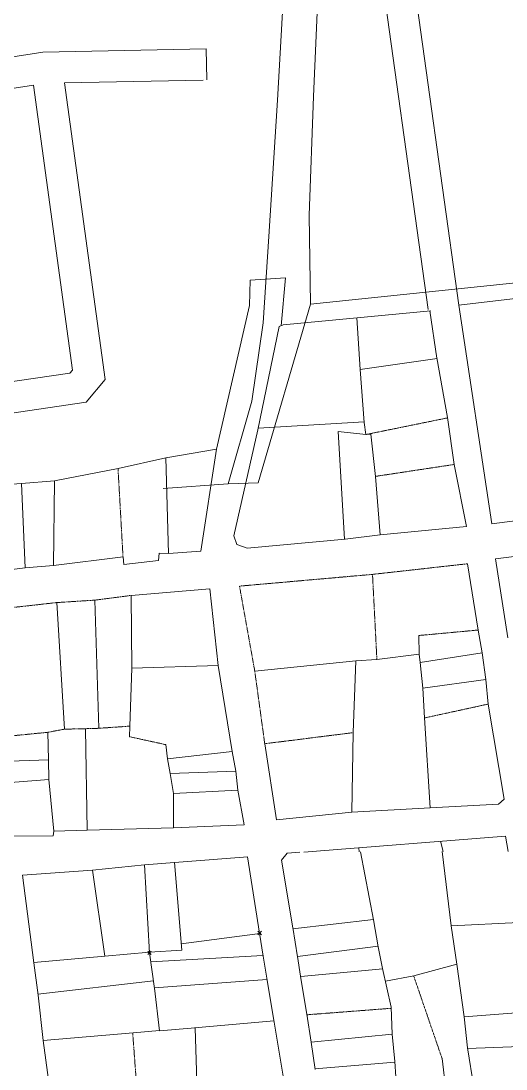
# Model space of a CAD drawing. Header units: millimetres. Extents: x 611710 to 616703, y 1316651 to 1320618.
# Drawn here: x 614555.2 to 614695.4, y 1318855.5 to 1319158.2 of the extents above; entities that cross this region are included whole.
import ezdxf

# ---------------------------------------------------------------- set-up
doc = ezdxf.new("R2010")
doc.units = ezdxf.units.MM
doc.header["$PDMODE"] = 35
doc.header["$PDSIZE"] = 0.5
doc.linetypes.add('HIDDEN', pattern=[0.375, 0.25, -0.125])
for name, color, linetype in [('2', 7, 'Continuous'), ('4', 7, 'Continuous'), ('CVL_CUADCON_LIN', 8, 'Continuous')]:
    doc.layers.add(name, color=color, linetype=linetype)

msp = doc.modelspace()

# ---------------------------------------------------------------- linework, layer by layer
at = {"layer": '2', "color": 1, "linetype": 'Continuous', "lineweight": 0}
for p, q in [((614673.65582, 1319074.46145), (614630.97182, 1319070.37945)), ((614675.45482, 1319060.82145), (614673.40982, 1319074.43745)), ((614652.30582, 1319072.41945), (614653.27882, 1319057.51545)), ((614653.27982, 1319057.50745), (614675.47282, 1319060.72045)), ((614678.51482, 1319043.66945), (614675.44482, 1319060.87845)), ((614653.27882, 1319057.51545), (614654.46082, 1319042.18345)), ((614680.40482, 1319030.08945), (614678.51482, 1319043.66945)), ((614654.44582, 1319042.38345), (614623.75982, 1319040.54645)), ((614654.46082, 1319042.18345), (614654.87182, 1319038.73545)), ((614597.12082, 1319031.96145), (614583.28382, 1319028.89945)), ((614597.86582, 1319004.35345), (614597.12082, 1319031.96145)), ((614583.28382, 1319028.89945), (614564.93782, 1319025.34545)), ((614564.93782, 1319025.34545), (614555.35182, 1319024.59945)), ((614564.93782, 1319025.34545), (614564.62082, 1319000.86045)), ((614657.73382, 1319026.65945), (614659.06382, 1319009.80545)), ((614555.35182, 1319024.59945), (614547.38582, 1319024.05445)), ((614555.35182, 1319024.59945), (614556.45482, 1319000.20745)), ((614596.36482, 1319023.19746), (614615.15682, 1319024.49646)), ((614648.88382, 1319008.53245), (614659.06382, 1319009.80545)), ((614687.31182, 1318982.26045), (614684.28382, 1319001.40445)), ((614548.09582, 1318999.24445), (614556.45482, 1319000.20745)), ((614556.45482, 1319000.20745), (614564.62082, 1319000.86045)), ((614609.81982, 1318994.17945), (614587.10182, 1318992.27545)), ((614587.10182, 1318992.27545), (614587.23682, 1318971.26345)), ((614612.17782, 1318972.01345), (614609.81982, 1318994.17945)), ((614567.84782, 1318953.63345), (614565.60782, 1318990.20445)), ((614577.70382, 1318953.87945), (614576.56882, 1318990.88945)), ((614670.34082, 1318975.28845), (614670.17582, 1318980.67745)), ((614688.52982, 1318975.68245), (614687.31182, 1318982.26045)), ((614658.08482, 1318973.74945), (614670.34082, 1318975.28845)), ((614670.34082, 1318975.28845), (614670.61782, 1318972.90445)), ((614670.61782, 1318972.90445), (614688.52982, 1318975.68245)), ((614689.52882, 1318967.97745), (614688.52982, 1318975.68245)), ((614587.23682, 1318971.26345), (614586.68382, 1318954.50545)), ((614587.23682, 1318971.26345), (614612.17782, 1318972.01345)), ((614616.29482, 1318947.15245), (614612.17782, 1318972.01345)), ((614651.99382, 1318973.41345), (614622.80182, 1318970.39845)), ((614651.99382, 1318973.41345), (614651.25882, 1318952.63045)), ((614658.08482, 1318973.74945), (614651.99382, 1318973.41345)), ((614670.61782, 1318972.90445), (614671.35282, 1318965.49745)), ((614671.35282, 1318965.49745), (614689.52882, 1318967.97745)), ((614690.25482, 1318960.87545), (614689.52882, 1318967.97745)), ((614671.35282, 1318965.49745), (614671.82082, 1318956.86145)), ((614671.82082, 1318956.86145), (614673.53382, 1318930.85945)), ((614562.99482, 1318952.72445), (614563.18882, 1318944.74145)), ((614573.84382, 1318953.76345), (614574.38682, 1318924.41845)), ((614586.68382, 1318954.50545), (614586.57382, 1318951.44945)), ((614651.25882, 1318952.63045), (614650.89682, 1318929.61945)), ((614597.06582, 1318949.16945), (614597.54782, 1318945.06245)), ((614597.54782, 1318945.06245), (614616.29482, 1318947.15245)), ((614617.28082, 1318941.53345), (614616.29482, 1318947.15245)), ((614563.18882, 1318944.74145), (614549.06982, 1318944.26645)), ((614563.18882, 1318944.74145), (614563.26182, 1318939.04445)), ((614597.54782, 1318945.06245), (614598.33782, 1318940.86245)), ((614598.33782, 1318940.86245), (614617.28082, 1318941.53345)), ((614598.33782, 1318940.86245), (614599.32982, 1318935.04045)), ((614617.90782, 1318936.00545), (614617.28082, 1318941.53345)), ((614563.26182, 1318939.04445), (614549.76982, 1318938.02845)), ((614563.26182, 1318939.04445), (614564.73582, 1318924.12845)), ((614599.32982, 1318935.04045), (614599.32682, 1318925.16845)), ((614599.32982, 1318935.04045), (614617.90782, 1318936.00545)), ((614650.89682, 1318929.61945), (614673.53382, 1318930.85945)), ((614574.38682, 1318924.41845), (614599.32682, 1318925.16845)), ((614652.88582, 1318919.39345), (614652.98582, 1318918.18545)), ((614676.43082, 1318921.26445), (614677.23282, 1318918.26745)), ((614599.59782, 1318915.09346), (614620.81282, 1318916.77746)), ((614620.73382, 1318916.77146), (614624.20082, 1318894.74746)), ((614630.56482, 1318915.74046), (614632.16682, 1318917.80046)), ((614632.16682, 1318917.80046), (614635.77982, 1318918.13146)), ((614653.32182, 1318918.19046), (614657.08882, 1318898.56746)), ((614676.97482, 1318918.27046), (614679.54882, 1318896.81746)), ((614575.88082, 1318912.91246), (614590.89682, 1318914.41246)), ((614590.89682, 1318914.41246), (614599.59782, 1318915.09346)), ((614590.90682, 1318914.41346), (614592.35582, 1318889.03046)), ((614599.59782, 1318915.09346), (614601.71882, 1318889.75246)), ((614633.79482, 1318896.27346), (614630.56482, 1318915.74046)), ((614555.68182, 1318911.49046), (614575.88082, 1318912.91246)), ((614558.97182, 1318886.13246), (614555.68182, 1318911.49046)), ((614575.88082, 1318912.91246), (614579.43182, 1318888.05846)), ((614633.84082, 1318895.99046), (614657.07882, 1318898.61846)), ((614657.08882, 1318898.56746), (614658.49282, 1318890.73546)), ((614635.14882, 1318887.90646), (614633.77782, 1318896.38046)), ((614679.54882, 1318896.81746), (614699.11982, 1318897.77746)), ((614679.54882, 1318896.81746), (614681.21882, 1318885.76246)), ((614601.56482, 1318891.58746), (614624.21882, 1318894.62346)), ((614624.20082, 1318894.74746), (614625.18382, 1318888.07546)), ((614592.34782, 1318889.17546), (614579.43182, 1318888.05846)), ((614601.71882, 1318889.75246), (614592.34782, 1318889.17546)), ((614635.14482, 1318887.93246), (614658.46082, 1318890.91346)), ((614658.49282, 1318890.73546), (614659.75782, 1318884.45046)), ((614579.43182, 1318888.05846), (614558.96182, 1318886.21146)), ((614560.17682, 1318876.80146), (614558.97182, 1318886.13246)), ((614592.35582, 1318889.03046), (614593.80282, 1318878.74346)), ((614592.72082, 1318886.43246), (614625.16282, 1318888.21546)), ((614625.18282, 1318888.08346), (614626.36782, 1318881.14546)), ((614636.04482, 1318882.30246), (614635.14582, 1318887.92346)), ((614636.06882, 1318882.15446), (614659.76582, 1318884.41346)), ((614659.75782, 1318884.45046), (614662.20982, 1318873.28346)), ((614668.72382, 1318882.35746), (614681.21882, 1318885.76246)), ((614681.21882, 1318885.76246), (614683.32282, 1318870.57446)), ((614560.13582, 1318877.12146), (614593.48882, 1318880.97546)), ((614593.78582, 1318878.86146), (614626.33382, 1318881.34246)), ((614626.36782, 1318881.14546), (614628.30482, 1318869.47846)), ((614637.85082, 1318871.20846), (614636.04182, 1318882.32046)), ((614660.54882, 1318880.84746), (614668.72382, 1318882.35746)), ((614593.79482, 1318878.80046), (614595.27482, 1318866.47346)), ((614561.63782, 1318863.73146), (614560.17582, 1318876.81446)), ((614639.05382, 1318863.16646), (614637.83482, 1318871.31546)), ((614662.20982, 1318873.28346), (614662.46782, 1318865.50446)), ((614683.32382, 1318870.56246), (614703.40882, 1318872.12446)), ((614605.34382, 1318867.36646), (614628.32482, 1318869.35746)), ((614628.29482, 1318869.53646), (614631.94782, 1318847.87546)), ((614683.32282, 1318870.57446), (614684.27782, 1318861.56546)), ((614587.64282, 1318865.92846), (614561.63782, 1318863.73146)), ((614595.26182, 1318866.58046), (614587.64282, 1318865.92846)), ((614595.27582, 1318866.52446), (614605.55582, 1318867.38446)), ((614605.54582, 1318867.38346), (614606.26182, 1318844.90746)), ((614639.05382, 1318863.16646), (614662.46782, 1318865.50446)), ((614662.46782, 1318865.50446), (614663.23282, 1318857.66646)), ((614564.38082, 1318843.36246), (614561.63782, 1318863.73146)), ((614640.23482, 1318855.32346), (614639.05382, 1318863.16646)), ((614684.31482, 1318861.34146), (614704.90582, 1318862.20146)), ((614684.27782, 1318861.56546), (614686.11782, 1318850.25546)), ((614640.20382, 1318855.53046), (614663.24682, 1318857.46846)), ((614663.23182, 1318857.67246), (614663.89082, 1318848.65046)), ((614676.92982, 1318858.48346), (614677.98982, 1318849.47046))]:
    msp.add_line(p, q, dxfattribs=at)
at = {"layer": '2', "color": 1, "linetype": 'HIDDEN', "lineweight": 0}
for p, q in [((614654.87182, 1319038.73545), (614678.53182, 1319043.54745)), ((614584.72682, 1319003.39845), (614583.28382, 1319028.89945)), ((614657.73382, 1319026.65945), (614680.40482, 1319030.08945)), ((614684.28382, 1319001.40445), (614656.82182, 1318998.34045)), ((614656.82182, 1318998.34045), (614658.08482, 1318973.74945)), ((614587.10182, 1318992.27545), (614576.56882, 1318990.88945)), ((614576.56882, 1318990.88945), (614565.60782, 1318990.20445)), ((614670.17582, 1318980.67745), (614687.31182, 1318982.26045)), ((614622.80182, 1318970.39845), (614625.68182, 1318949.41845)), ((614671.82082, 1318956.86145), (614690.25482, 1318960.87545)), ((614562.99482, 1318952.72445), (614547.38282, 1318951.18645)), ((614567.84782, 1318953.63345), (614562.99482, 1318952.72445)), ((614573.84382, 1318953.76345), (614567.84782, 1318953.63345)), ((614577.70382, 1318953.87945), (614573.84382, 1318953.76345)), ((614586.68382, 1318954.50545), (614577.70382, 1318953.87945)), ((614586.57382, 1318951.44945), (614597.06582, 1318949.16945)), ((614651.25882, 1318952.63045), (614625.68182, 1318949.41845)), ((614668.72382, 1318882.35746), (614676.92982, 1318858.48346)), ((614637.86282, 1318871.12546), (614662.21982, 1318872.99646)), ((614587.52282, 1318865.91846), (614589.18082, 1318843.56246))]:
    msp.add_line(p, q, dxfattribs=at)
at = {"layer": '2', "color": 1, "linetype": 'Continuous', "lineweight": 0}
for points in [[(614630.39382, 1319070.15845), (614631.72482, 1319083.98945), (614621.47482, 1319083.32445), (614621.24082, 1319076.04145), (614611.78682, 1319034.48845), (614597.12082, 1319031.96145)], [(614722.56982, 1319080.91845), (614681.79082, 1319076.08045), (614691.30382, 1319012.91245), (614729.83982, 1319017.93745)], [(614615.15682, 1319024.49646), (614623.79282, 1319024.76446), (614638.88782, 1319076.38846)], [(614630.97182, 1319070.37945), (614629.81682, 1319069.93845), (614623.66482, 1319040.08745)], [(614623.67482, 1319040.13545), (614616.77482, 1319009.45045), (614617.61282, 1319006.98245), (614620.59482, 1319005.90145), (614648.88382, 1319008.53245)], [(614654.87182, 1319038.73545), (614646.86282, 1319039.61445), (614648.71982, 1319008.51745)], [(614654.87182, 1319038.73545), (614656.34382, 1319038.83045), (614657.73382, 1319026.65945)], [(614597.86582, 1319004.35345), (614607.19882, 1319005.04045), (614611.78682, 1319034.48845)], [(614659.06382, 1319009.80545), (614683.95582, 1319012.13145), (614680.40482, 1319030.08945)], [(614564.62082, 1319000.86045), (614584.72682, 1319003.39845), (614584.94782, 1319001.16645), (614594.97682, 1319002.38345), (614595.21982, 1319004.42645), (614597.86582, 1319004.35345)], [(614717.19282, 1319005.90445), (614692.32482, 1319002.81645), (614695.92182, 1318980.02645)], [(614673.53382, 1318930.85945), (614693.22482, 1318932.01145), (614694.90982, 1318933.43545), (614690.25482, 1318960.87545)], [(614625.68182, 1318949.41845), (614629.10182, 1318927.43745), (614650.89682, 1318929.61945)], [(614599.32682, 1318925.16845), (614619.68982, 1318925.98445), (614617.90782, 1318936.00545)], [(614552.42482, 1318922.74045), (614564.57382, 1318922.80045), (614564.73582, 1318924.12845), (614574.38682, 1318924.41845)], [(614696.03982, 1318918.33045), (614695.23682, 1318922.75945), (614637.02582, 1318918.13245)]]:
    msp.add_lwpolyline(points, dxfattribs=at)
at = {"layer": '2', "color": 1, "linetype": 'HIDDEN', "lineweight": 0}
for points in [[(614656.82182, 1318998.34045), (614618.38882, 1318994.94545), (614622.80182, 1318970.39845)], [(614565.60782, 1318990.20445), (614542.60482, 1318987.62945), (614547.38282, 1318951.18645)]]:
    msp.add_lwpolyline(points, dxfattribs=at)
at = {"layer": '2', "color": 1, "linetype": 'Continuous', "lineweight": 0}
for p in [(614624.20082, 1318894.74746), (614592.35582, 1318889.03046)]:
    msp.add_point(p, dxfattribs=at)
at = {"layer": '4', "color": 1, "linetype": 'Continuous', "lineweight": 0}
for points in [[(614632.26067, 1319186.39173), (614629.32582, 1319135.34646), (614626.89582, 1319095.94346), (614625.18682, 1319071.02946), (614621.94882, 1319048.40146), (614615.15682, 1319024.49646)], [(614638.88782, 1319076.38846), (614638.56282, 1319102.06146), (614639.73682, 1319136.37946), (614641.88682, 1319184.93346), (614641.96728, 1319186.35341)], [(614801.13907, 1319093.21382), (614638.88782, 1319076.38846)]]:
    msp.add_lwpolyline(points, dxfattribs=at)
at = {"layer": 'CVL_CUADCON_LIN', "color": 1, "lineweight": 0, "ltscale": 0.5, "flags": 128}
for points in [[(614681.79082, 1319076.08045), (614662.93062, 1319211.81167)], [(614672.87647, 1319074.84177), (614657.39011, 1319186.29251)], [(614519.47825, 1319142.68803), (614561.55488, 1319149.18645), (614608.76331, 1319150.1654)], [(614608.76331, 1319150.1654), (614608.9499, 1319141.16733)], [(614567.84393, 1319140.31492), (614607.88248, 1319141.14519)], [(614520.90569, 1319133.80178), (614558.84943, 1319139.66191)], [(614534.15463, 1319051.32322), (614569.39685, 1319056.47756), (614570.11223, 1319057.33565), (614558.84943, 1319139.66191)], [(614535.58218, 1319042.43626), (614574.10537, 1319048.07046), (614579.5673, 1319054.62201), (614567.84393, 1319140.31492)]]:
    msp.add_lwpolyline(points, dxfattribs=at)

doc.saveas('drawing.dxf')
